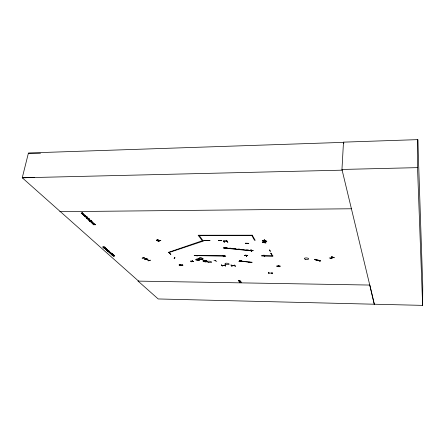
<?xml version="1.0" encoding="UTF-8"?>
<svg xmlns="http://www.w3.org/2000/svg" width="445" height="445" viewBox="0 0 445 445"><rect width="100%" height="100%" fill="white"/><g stroke="black" fill="none" stroke-linecap="round" stroke-linejoin="round"><path stroke-width="0.67" d="M223.629 248.043L227.017 248.065L223.596 247.793M249.873 250.63L251.909 250.413M249.879 250.618L253.3 250.652L249.829 250.552M248.761 262.316L252.037 262.183M422.628 305.37L422.75 286.079L417.811 139.63L343.49 142.144L341.96 169.456L374.373 304.224L422.628 305.37L417.532 167.637L417.811 139.63M104.336 247.904L105.254 248.049L104.386 247.698M374.373 304.224L158.203 298.957L138.084 281.112L369.812 285.056L374.256 304.369M331.275 256.743L334.267 257.605M330.947 258.206L331.002 257.883L330.985 258.206M330.924 258.222L331.002 257.883M329.217 257.944L332.32 258.567M332.637 257.355L332.693 257.021L330.78 258.284M330.941 258.328L332.804 257.405L332.726 257.021M251.959 250.407L251.909 250.924L224.892 248.138L224.925 247.615L226.95 247.826M279.421 266.733C277.324 263.635 280.695 267.401 278.859 266.744L278.281 265.381M276.745 265.904L276.868 266.316L280.172 266.383L280.055 265.965M266.116 241.451C254.89 240.139 272.49 242.236 264.914 241.184M272.785 255.903L261.476 255.825L272.924 256.153L272.813 255.63M271.928 272.457L272.279 273.747M268.674 272.251L268.875 273.358M269.492 249.873L270.204 251.203M264.658 256.348L263.93 255.074M264.224 241.307L264.041 242.659L264.235 242.214M265.943 242.853L262.311 242.447L265.932 242.92M248.766 262.144L252.031 262.355M251.714 235.216L254.507 240.311L255.202 240.311L252.22 235.216M251.03 249.784L251.826 251.108M251.636 250.224L251.625 250.552M251.826 250.429L251.731 250.274M246.675 256.398L245.696 255.113L246.697 256.22M247.709 255.63L244.361 255.614L247.77 255.536M245.896 254.952L246.658 256.353M240.962 260.753L239.065 261.538L240.956 260.737M239.594 261.054L239.755 260.714L239.833 261.126M239.721 261.02L239.744 260.72M239.61 261.048L240.089 260.575L241.396 260.753M235.327 266.26L234.493 265.087L235.171 266.093M231.995 266.06L230.966 265.036M224.886 264.97L225.621 265.988M264.208 242.647L264.375 241.446M225.081 255.875L223.429 256.598M222.467 265.954L221.577 264.786M224.152 256.047L224.108 255.536L224.063 256.37L224.119 255.942L224.269 256.387L224.647 256.12M225.159 247.537L225.209 247.987M225.226 247.837L225.304 247.548L225.326 247.987M224.363 256.342L224.341 256.02M225.342 247.96L225.381 247.643M224.519 256.136C224.541 256.993 224.719 255.73 224.163 256.053M226.894 240.3L226.828 240.845L227.885 242.397L226.739 241.129L223.752 241.123L224.375 242.414L223.257 240.801L226.672 240.984L226.644 240.3M223.407 256.776L225.126 255.736L223.262 256.709M225.76 256.648L222.739 255.769M227.017 248.071L225.632 247.809M215.408 260.475L215.486 260.826L215.586 260.408M215.647 260.77L215.686 260.442M202.759 240.867L203.298 241.095L169.25 252.465L168.722 252.259L202.798 240.589M197.452 255.97L194.159 255.319M193.636 261.688L190.382 261.137L193.664 261.532M198.403 235.255L198.364 235.533L252.387 235.505L252.415 235.216L198.153 235.255L201.963 240.25L202.625 240.25L199.082 235.255M191.584 261.649L192.29 260.631M180.231 265.665L179.302 264.519L180.231 265.676L181.315 265.52M182.228 264.931L182.411 265.331L179.313 265.231L179.14 264.87M181.293 265.687L180.392 264.363M174.256 258.311L174.891 257.277M106.589 249.706L106.7 250.112L107.245 250.04M159.115 241.251C157.547 237.474 155.594 241.969 159.143 241.073M156.44 240.194L156.685 240.484L160.05 240.339M150.304 260.114L148.268 260.842M146.883 258.589L144.747 259.123M145.532 259.696L147.835 259.057M110.154 252.905L110.265 253.311L110.805 253.238M144.391 257.522L142.089 258.167L144.219 257.633M82.598 213.194C81.174 212.454 80.1 213.389 82.753 213.261M82.642 212.949L82.153 213.133M113.614 255.953C112.029 255.497 115.578 256.715 114.326 255.558M112.179 253.722L111.712 253.717M111.651 254.451C113.742 254.262 111.461 255.219 111.684 254.279M113.13 254.774L111.845 254.685M113.825 254.979L112.073 254.885M112.424 253.978L110.521 253.639L110.822 253.967L112.457 253.806M111.517 254.279C111.172 255.013 113.403 254.941 112.54 254.284M113.547 254.785L113.236 254.69M113.325 256.125C111.962 255.068 115.472 256.682 114.076 255.558M109.309 252.41L110.215 252.532L109.003 252.131M110.377 252.415L110.571 252.671L109.398 252.493M109.654 251.219L109.503 251.453A1.602 0.523 10 0 1 109.214 251.536L108.764 251.57A1.513 0.495 10 0 1 108.235 251.531L107.534 251.203M107.49 251.375L109.008 251.648L109.765 251.319M110.961 252.821L109.67 252.732M108.969 252.304L109.898 252.143L108.691 251.853M110.51 253.071C112.435 253.199 109.882 254.023 109.932 252.905M110.349 252.588L109.909 252.098M109.637 252.905L110.488 252.91L110.516 252.415M110.521 252.738L110.772 253.405M110.927 252.994L110.605 252.499M110.644 253.149L111.144 253.327L110.644 253.149L110.694 252.738M111.5 253.889L110.738 253.667L112.146 253.889M106.683 248.994L106.605 249.417L106.566 249.066M106.811 249.244L106.783 249.066M106.822 250.379L108.602 250.474L106.856 250.212M107.217 250.212L106.867 249.695M107.078 249.951L107.568 250.173L107.112 249.779M108.708 250.796L107.406 250.707M109.075 251.119L107.773 251.03M108.23 250.363L108.18 250.668L108.063 250.363M108.302 250.58L108.502 250.808L107.134 250.663M108.335 250.808L108.474 250.329M108.474 250.58L108.791 250.691L108.391 250.674M107.74 251.203L108.597 251.208L108.636 250.301M109.042 251.292L108.814 250.707M109.865 252.309L108.78 251.937M104.18 247.987L103.846 247.937L104.219 247.698M104.186 247.348L104.675 247.576L104.219 247.175M103.685 247.103L103.802 247.52L104.358 247.442M105.782 248.432L104.525 248.121M106.183 248.521L104.87 248.432M105.192 247.876L105.415 248.149L104.186 247.871M105.454 248.889L105.893 249.094L105.487 248.716M105.287 248.889L106.049 249.183L105.988 248.722M106.833 249.868C108.908 249.906 106.416 250.897 106.366 249.701M106.477 248.994L105.064 248.805M104.97 247.214L102.745 246.925M103.969 247.092C105.715 247.359 103.824 248.299 103.463 247.103M93.951 223.546L93.517 223.568C90.663 223.307 94.407 224.258 93.8 223.368M94.001 223.362L93.85 223.668M93.711 224.352L93.383 224.514L93.884 224.886C93.739 224.903 93.595 223.935 94.674 224.708C95.792 225.014 93.928 223.852 95.158 224.302M93.889 224.464L95.297 224.836L94.957 224.191M92.699 223.273L92.26 222.862L93.311 223.212L92.371 223.334L91.715 222.878L92.738 223.09M92.872 223.273L92.538 222.962L92.91 223.09M89.223 220.058C90.163 220.292 88.36 220.409 88.783 219.68M89.501 220.275L89.217 219.663M89.362 219.062L87.281 218.801L88.316 219.296C87.053 219.824 91.381 218.784 88.36 218.745M89.673 220.269L89.334 219.952L89.862 220.097M90.969 220.909C92.833 221.159 89.745 221.671 89.84 220.915M89.846 221.204L89.784 220.92M89.979 221.098C89.006 220.164 92.427 221.543 90.018 220.915M90.941 220.475C86.803 220.192 90.797 221.265 90.98 220.286M86.742 216.593L86.959 216.999L84.939 216.609L85.49 217.121L87.287 217.11L86.781 216.404M85.09 215.463C85.295 215.124 81.468 215.002 85.412 215.725L85.874 215.836L85.218 215.808M85.229 215.547L85.017 215.169M85.562 215.914L84.283 215.636M85.373 215.914L85.412 215.547M82.158 213.211C81.785 212.271 82.509 213.678 82.436 212.91M82.525 213.372C84.489 213.978 80.884 213.839 81.813 213.422C82.798 214.334 82.803 213.144 82.987 213.266M82.648 214.462L83.571 214.223L82.125 213.967L83.443 214.006L84.005 214.451L82.692 214.273M245.306 243.27L248.811 243.332L245.262 243.237M264.48 241.218L264.213 240.756M218.4 240.634L221.871 240.689L218.35 240.6M213.956 260.342L216.782 261.298M240.055 260.837L251.186 262.366L239.955 261.098L240.089 260.575M278.075 265.715L278.553 266.132M278.197 265.637L278.303 266.06M180.715 265.059L180.397 264.692M314.726 259.607L320.211 261.065L314.81 259.557M315.288 259.251L320.739 260.82M320.155 261.048L314.793 259.574M251.614 251.28L250.819 249.957M251.787 251.241L250.963 249.945M221.532 264.931L222.289 266.104M268.83 273.497L268.63 272.39M174.067 258.434L174.863 257.449M174.601 257.955L174.913 258.017L174.601 258.005M84.773 215.363L83.621 215.374M90.93 221.093C90.958 220.431 88.905 220.653 89.745 221.109M105.921 248.61L104.492 248.293M278.058 265.62L278.42 266.049M108.769 251.208L108.53 251.03M90.14 220.064L88.944 220.069M87.737 217.872L86.586 217.866M238.826 280.322L240.289 282.28L238.898 280.4M240.762 282.291L239.354 280.406L239.71 280.411M239.571 280.417C244.861 285.067 235.277 280.033 239.638 280.333M240.739 282.291L239.51 280.411M331.369 256.876L334.256 257.788M156.651 240.411L159.994 240.439L156.434 240.205M239.666 260.753L239.855 261.137M239.104 261.376L240.84 260.553M239.065 261.538L240.828 260.687M102.712 247.103L104.87 247.109M251.375 250.446L251.737 250.663M224.091 256.37L224.269 255.975M144.72 259.296L146.984 258.795M251.831 250.34L251.453 250.335M87.465 217.866C84.528 217.683 88.956 218.211 86.781 217.816M269.459 250.741L269.737 250.685M246.636 255.803L246.302 255.797M221.994 265.515L225.176 265.604L222.094 265.576M263.957 255.858L264.247 255.919M234.687 265.704L231.6 265.62M264.174 240.678L263.429 240.745M158.409 240.506L160.879 240.6L160.395 240.539M89.757 220.525L90.19 220.509M180.815 265.092L181.204 265.087M271.717 273.197C273.052 273.185 267.634 272.991 269.041 272.963M269.776 250.752L269.536 250.758M182.578 265.159L182.973 265.153L182.584 265.164M28.269 153.681L40.506 153.241M343.896 142.344L28.447 152.98L22.25 177.789L138.601 281.134L138.1 281.129M34.638 177.466L22.25 177.789L342.355 170.162M341.96 169.456L417.532 167.637M59.797 211.692L351.478 208.766M84.378 215.046C83.493 213.878 81.836 214.957 84.372 215.041M85.184 215.736L83.827 215.552L85.301 215.842M88.75 219.863C88.199 220.737 91.575 220.091 89.056 219.852M89.884 221.015L91.742 221.004M94.651 224.386L94.918 224.375M181.21 265.092L182.773 265.153M264.697 240.005L264.069 240.005L264.786 241.424C266.878 242.158 262.9 237.697 265.404 241.407M156.857 239.883L158.003 239.888M203.604 240.434L204.005 240.434M209.74 240.445L210.14 240.445M263.279 240.689L264.18 240.684M160.623 240.55L159.021 240.612M168.711 252.404L170.891 254.451L168.577 252.259M105.148 247.793L103.674 247.843L103.935 248.16M104.836 248.605L105.749 248.605M105.954 248.894L106.438 249.161M105.743 249.411L107.05 249.5M108.029 250.535L108.352 250.674M107.373 250.874L108.586 250.885M223.574 247.976L227.017 248.043M269.664 250.051L270.382 251.386M111.272 254.368L112.941 254.379M112.513 254.457L113.03 254.462M111.817 254.857L113.013 254.863M224.074 255.803L194.615 255.597L224.252 256.047M112.04 255.057L113.703 255.068M262.266 240.339L266.021 240.662L262.428 240.628L262.272 240.328M158.748 241.006L158.37 240.606M179.302 264.525L180.37 264.536M278.264 265.554L278.843 265.559M182.745 265.114L181.254 265.148M277.502 266.121L278.464 266.171M234.715 265.698L231.567 265.665M143.368 257.966L145.821 259.007M146.772 259.48L149.247 260.531M149.131 260.548L146.728 259.53M238.776 280.511L239.777 280.528M239.382 281.329L240.383 281.346M239.521 281.524L240.523 281.54M239.649 281.691L240.645 281.707M239.788 281.88L240.79 281.896M239.883 282.008L240.879 282.024M87.609 218.056L88.266 218.206M280.072 266.177L276.868 266.294M179.118 265.042L182.406 265.309M90.947 221.154L91.459 221.254M93.589 223.635L94.162 223.774M272.09 272.64L272.123 273.697M158.581 240.595L158.865 240.6M229.653 248.104L231.005 248.243M233.708 248.521L235.739 248.733M238.442 249.011L239.794 249.15M242.497 249.428L243.849 249.567M246.552 249.845L248.583 250.057M224.892 247.887L251.931 250.68M92.833 222.711L93.139 222.812M264.102 255.246L264.825 256.515M144.859 259.346L146.894 258.756M150.404 260.319L148.168 260.776M234.359 265.07L235.199 266.243M224.769 264.97L225.648 266.138M159.777 240.233L160.022 240.523M103.935 247.264L104.325 247.615M180.381 264.692L180.67 265.025M180.509 264.981L180.219 264.658M158.52 240.606L158.832 240.956M239.488 280.411L240.89 282.297M238.704 280.394L240.022 282.197M157.869 239.838L158.976 241.207L157.719 239.866M262.405 240.55L265.988 240.567M94.39 224.241L92.643 223.824L94.156 224.236M343.49 142.144L343.785 143.468M251.464 250.218L251.436 250.657L251.481 250.218M86.258 217.777C88.171 219.224 88.46 216.142 86.258 217.777M85.952 216.287L86.169 216.481L84.823 216.493L85.74 216.259L84.3 216.009L85.952 216.287M88.333 218.528L88.549 218.723L87.209 218.734L88.127 218.501L86.697 218.25L88.333 218.528M264.58 241.151L264.191 240.701L264.58 241.151M91.164 221.71C87.726 221.599 93.355 221.087 91.164 221.71M112.385 255.313L113.742 255.53L112.385 255.313M83.254 214.713L83.782 214.935L83.254 214.713M113.547 255.497L112.579 255.358L113.536 255.519M90.435 221.443L90.947 221.66L90.435 221.443M93.077 223.924L93.584 224.135L93.077 223.924M231.105 265.014L231.934 266.21L231.105 265.014M195.683 259.785L199.443 260.509L196.429 259.925C197.324 257.177 204.706 261.015 196.723 258.962L196.106 259.863L195.683 259.785M192.296 260.764L191.561 261.816L192.296 260.764M270.994 253.177L270.66 253.166L272.195 255.319L270.972 253.188M180.242 264.491L181.165 265.643L180.242 264.491M89.195 219.135L88.221 219.018L89.195 219.135M92.315 221.844L92.388 222.116L90.825 222.122L92.994 222.489L92.315 221.844M209.717 240.378L204.027 240.389L209.717 240.378M264.23 239.983L264.947 241.401L264.23 239.983M278.409 265.537L279.004 266.727L278.409 265.537M263.963 255.23L264.692 256.509L263.913 255.252M225.643 264.274A2.069 0.701 6.7 0 0 229.075 264.313A2.069 0.701 6.7 0 0 226.549 263.19A2.069 0.701 6.7 0 0 225.643 264.274M199.549 259.096A2.091 0.712 7.5 0 0 202.981 259.129A2.091 0.712 7.5 0 0 200.345 257.978A2.091 0.712 7.5 0 0 199.549 259.096M199.549 259.018A2.103 0.718 7.5 0 0 203.003 259.051A2.103 0.718 7.5 0 0 200.356 257.894A2.103 0.718 7.5 0 0 199.549 259.018M305.231 259.251A2.18 0.773 4.3 0 0 308.674 258.929A2.18 0.773 4.3 0 0 305.62 257.939A2.18 0.773 4.3 0 0 305.231 259.251M208.11 262.283A2.069 0.701 7.2 0 0 211.525 262.316A2.069 0.701 7.2 0 0 208.939 261.187A2.069 0.701 7.2 0 0 208.11 262.283M203.665 261.471A2.075 0.701 7.4 0 0 207.075 261.504A2.075 0.701 7.4 0 0 204.478 260.37A2.075 0.701 7.4 0 0 203.665 261.471M203.665 261.393A2.086 0.706 7.4 0 0 207.097 261.426A2.086 0.706 7.4 0 0 204.483 260.286A2.086 0.706 7.4 0 0 203.665 261.393"/></g></svg>
